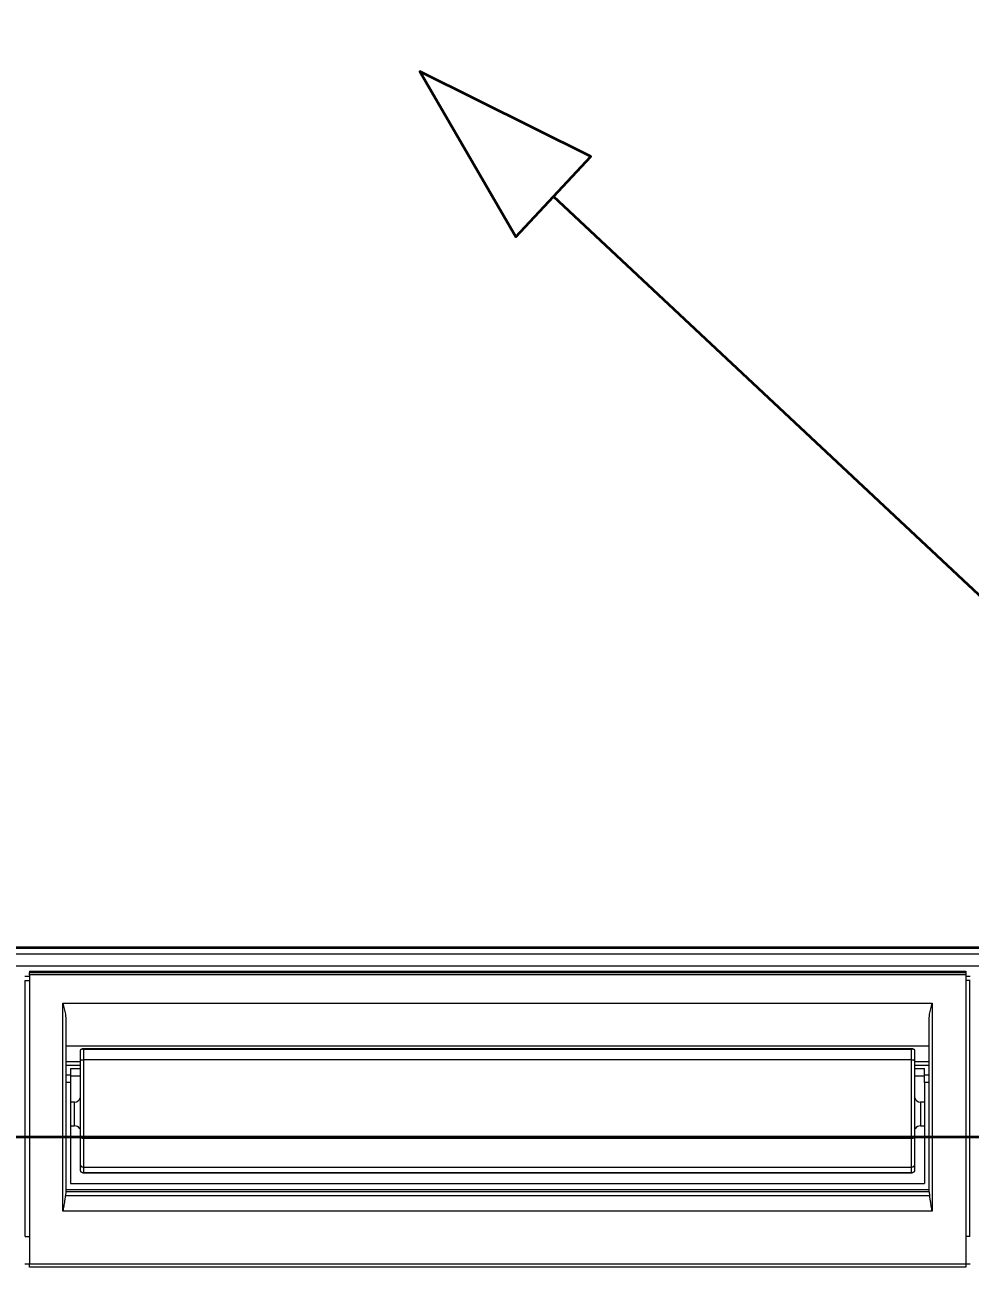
# Model space of a CAD drawing. Header units: metres. Extents: x -101133.8 to -101066.7, y -24899.3 to -24824.7.
# Drawn here: x -101110.2423 to -101109.9324, y -24848.2747 to -24847.8665 of the extents above; entities that cross this region are included whole.
import ezdxf

# ---------------------------------------------------------------- set-up
doc = ezdxf.new("R2010")
doc.units = ezdxf.units.M
doc.header["$LTSCALE"] = 0.2
doc.header["$PDSIZE"] = -5
for name, color, linetype in [('CMT-COTATION DIVERS', 1, 'Continuous'), ('CMT-CVC-CTA1-SOUFFLAGE', 4, 'Continuous'), ('CMT-CVC-MATERIEL', 30, 'Continuous'), ('CMT-PLB-EV-SOUS DALLAGE', 1, 'Continuous')]:
    doc.layers.add(name, color=color, linetype=linetype)
doc.styles.get("Standard").update_dxf_attribs({"font": 'arial.ttf'})
doc.dimstyles.get("Standard").update_dxf_attribs({"dimtxt": 0.18, "dimasz": 0.18, "dimexe": 0.18, "dimexo": 0.0625, "dimgap": 0.09, "dimtad": 0, "dimtih": 1, "dimtoh": 1, "dimdec": 4, "dimzin": 0, "dimdsep": 46, "dimtxsty": 'Standard', "dimcen": 0.09, "dimadec": 0, "dimazin": 0, "dimtfac": 1, "dimtdec": 4, "dimtofl": 0, "dimtmove": 0, "dimatfit": 3, "dimfxl": 1, "dimtolj": 1, "dimtzin": 0, "dimarcsym": 0})

# ---------------------------------------------------------------- blocks, each defined once
blk = doc.blocks.new('Cassette 600x600')
at = {"linetype": 'Continuous', "lineweight": 13}
for p, q in [((-20590.73, -35.19), (-20590.73, 551.21)), ((-20590.33, -35.19), (-20590.33, 551.21)), ((-20588.32, 551.21), (-20588.32, -35.19)), ((-20584.49, -35.19), (-20584.49, 551.21)), ((-20581.03, 413.01), (-20581.03, 411.51)), ((-20579.73, 413.01), (-20579.73, 412.91)), ((-20579.73, 412.91), (-20579.73, 411.51)), ((-20495.73, 412.91), (-20579.73, 412.91)), ((-20495.73, 412.91), (-20495.73, 411.51)), ((-20486.73, 413.01), (-20486.73, 411.51)), ((-20582.73, 104.51), (-20582.73, 411.51)), ((-20582.73, 411.51), (-20582.28, 411.51)), ((-20582.28, 104.51), (-20582.28, 411.51)), ((-20582.28, 411.51), (-20581.56, 411.51)), ((-20581.56, 411.51), (-20581.56, 104.51)), ((-20581.56, 411.51), (-20486.73, 411.51)), ((-20486.73, 411.51), (-20486.73, 104.51)), ((-20486.73, 411.51), (-20485.73, 411.51)), ((-20485.73, 411.51), (-20485.73, 104.51)), ((-20572.22, 115.51), (-20572.22, 400.51)), ((-20572.22, 400.51), (-20504.07, 400.51)), ((-20504.07, 400.51), (-20504.07, 115.51)), ((-20510.98, 399.51), (-20566.63, 399.51)), ((-20558.17, 399.51), (-20558.17, 116.51)), ((-20552.99, 399.51), (-20552.99, 394.71)), ((-20551.83, 399.51), (-20551.83, 394.71)), ((-20550.85, 394.71), (-20550.85, 398.01)), ((-20548.73, 398.01), (-20550.85, 398.01)), ((-20548.73, 398.01), (-20548.73, 399.51)), ((-20546.27, 398.01), (-20548.73, 398.01)), ((-20548.43, 394.71), (-20548.43, 398.01)), ((-20546.27, 399.51), (-20546.27, 398.01)), ((-20546.27, 398.01), (-20513.13, 398.01)), ((-20539.83, 398.01), (-20539.83, 396.71)), ((-20539.83, 396.71), (-20532.03, 396.71)), ((-20532.03, 396.71), (-20532.03, 398.01)), ((-20513.13, 118.01), (-20513.13, 398.01)), ((-20511.13, 116.51), (-20511.13, 399.51)), ((-20509.2, 399.7), (-20510.35, 399.59)), ((-20510.35, 399.59), (-20510.35, 116.42)), ((-20509.2, 116.31), (-20509.2, 399.7)), ((-20557.27, 394.23), (-20557.27, 121.78)), ((-20553.73, 393.71), (-20557.11, 393.71)), ((-20557.11, 393.71), (-20557.11, 122.31)), ((-20556.8, 394.69), (-20556.58, 394.71)), ((-20556.58, 394.71), (-20553.44, 394.71)), ((-20528.03, 393.71), (-20553.73, 393.71)), ((-20553.73, 122.31), (-20553.73, 393.71)), ((-20553.44, 394.71), (-20528.06, 394.71)), ((-20528.06, 394.71), (-20519.13, 394.71)), ((-20528.03, 122.31), (-20528.03, 393.71)), ((-20518.53, 393.71), (-20528.03, 393.71)), ((-20519.13, 394.71), (-20517.53, 394.71)), ((-20518.53, 122.31), (-20518.53, 393.71)), ((-20516.68, 393.71), (-20518.53, 393.71)), ((-20517.53, 394.71), (-20517.35, 394.7)), ((-20516.68, 122.31), (-20516.68, 393.71)), ((-20516.64, 122.04), (-20516.64, 393.97)), ((-20557.11, 122.31), (-20553.73, 122.31)), ((-20556.58, 121.31), (-20556.8, 121.32)), ((-20553.44, 121.31), (-20556.58, 121.31)), ((-20553.73, 122.31), (-20528.03, 122.31)), ((-20528.06, 121.31), (-20553.44, 121.31)), ((-20552.99, 121.31), (-20552.99, 116.51)), ((-20551.83, 121.31), (-20551.83, 116.51)), ((-20550.85, 118.01), (-20550.85, 121.31)), ((-20548.43, 118.01), (-20548.43, 121.31)), ((-20539.83, 119.31), (-20539.83, 118.01)), ((-20532.03, 119.31), (-20539.83, 119.31)), ((-20532.03, 118.01), (-20532.03, 119.31)), ((-20519.13, 121.31), (-20528.06, 121.31)), ((-20528.03, 122.31), (-20518.53, 122.31)), ((-20517.53, 121.31), (-20519.13, 121.31)), ((-20518.53, 122.31), (-20516.68, 122.31)), ((-20517.35, 121.31), (-20517.53, 121.31)), ((-20504.07, 115.51), (-20572.22, 115.51)), ((-20566.63, 116.51), (-20510.98, 116.51)), ((-20550.85, 118.01), (-20548.73, 118.01)), ((-20548.73, 116.51), (-20548.73, 118.01)), ((-20548.73, 118.01), (-20546.27, 118.01)), ((-20546.27, 118.01), (-20513.13, 118.01)), ((-20546.27, 118.01), (-20546.27, 116.51)), ((-20510.35, 116.42), (-20509.2, 116.31)), ((-20582.73, 104.51), (-20582.28, 104.51)), ((-20581.56, 104.51), (-20582.28, 104.51)), ((-20581.56, 104.51), (-20486.73, 104.51)), ((-20581.03, 104.51), (-20581.03, 103.01)), ((-20579.73, 103.11), (-20579.73, 104.51)), ((-20495.73, 103.11), (-20579.73, 103.11)), ((-20579.73, 103.01), (-20579.73, 103.11)), ((-20495.73, 103.11), (-20495.73, 104.51)), ((-20485.73, 104.51), (-20486.73, 104.51)), ((-20486.73, 104.51), (-20486.73, 103.01))]:
    blk.add_line(p, q, dxfattribs=at)
for centre, radius, start, end in [((-20541.83, 396.71), 2, 286.6773, 0), ((-20530.03, 396.71), 2, 180, 239.2042), ((-20536.29, 393.95), 8.27, 358.2687, 5.2085), ((-20541.83, 119.31), 2, 0, 73.2061), ((-20530.03, 119.31), 2, 120.8445, 180), ((-20535.42, 122.06), 7.4, 354.1787, 1.9347)]:
    blk.add_arc(centre, radius, start, end, dxfattribs=at)
for points, knots in [([(-20566.63, 399.51), (-20566.8, 399.52), (-20566.97, 399.53), (-20567.13, 399.54), (-20567.3, 399.55), (-20567.46, 399.57), (-20567.63, 399.58), (-20567.8, 399.6), (-20567.98, 399.61), (-20568.13, 399.63), (-20568.29, 399.65), (-20568.43, 399.66), (-20568.63, 399.69), (-20568.88, 399.73), (-20569.22, 399.79), (-20569.54, 399.85), (-20569.86, 399.91), (-20570.15, 399.98), (-20570.44, 400.05), (-20570.72, 400.12), (-20571, 400.19), (-20571.32, 400.27), (-20571.64, 400.35), (-20572, 400.45), (-20572.19, 400.5), (-20572.19, 400.5), (-20572.2, 400.5), (-20572.2, 400.5), (-20572.2, 400.5), (-20572.2, 400.5), (-20572.2, 400.5), (-20572.21, 400.5), (-20572.21, 400.5), (-20572.21, 400.5), (-20572.21, 400.5), (-20572.21, 400.5), (-20572.22, 400.51)], [0, 0, 0, 0, 1, 1, 1, 2, 2, 2, 3, 3, 3, 4, 4, 4, 5, 5, 5, 6, 6, 6, 7, 7, 7, 8, 8, 8, 9, 9, 9, 10, 10, 10, 11, 11, 11, 12, 12, 12, 12]), ([(-20504.07, 400.51), (-20504.08, 400.5), (-20504.08, 400.5), (-20504.08, 400.5), (-20504.09, 400.5), (-20504.09, 400.5), (-20504.09, 400.5), (-20504.1, 400.5), (-20504.1, 400.5), (-20504.1, 400.5), (-20504.1, 400.5), (-20504.11, 400.5), (-20504.11, 400.5), (-20504.29, 400.47), (-20504.61, 400.41), (-20504.9, 400.36), (-20505.19, 400.31), (-20505.43, 400.27), (-20505.69, 400.22), (-20505.94, 400.18), (-20506.2, 400.14), (-20506.47, 400.09), (-20506.75, 400.05), (-20507.04, 400), (-20507.26, 399.97), (-20507.46, 399.94), (-20507.59, 399.92), (-20507.74, 399.9), (-20507.9, 399.88), (-20508.07, 399.85), (-20508.23, 399.83), (-20508.4, 399.81), (-20508.56, 399.79), (-20508.72, 399.76), (-20508.88, 399.74), (-20509.04, 399.72), (-20509.2, 399.7)], [0, 0, 0, 0, 1, 1, 1, 2, 2, 2, 3, 3, 3, 4, 4, 4, 5, 5, 5, 6, 6, 6, 7, 7, 7, 8, 8, 8, 9, 9, 9, 10, 10, 10, 11, 11, 11, 12, 12, 12, 12]), ([(-20510.35, 399.59), (-20510.38, 399.59), (-20510.41, 399.59), (-20510.43, 399.58), (-20510.46, 399.58), (-20510.48, 399.58), (-20510.51, 399.57), (-20510.54, 399.57), (-20510.56, 399.57), (-20510.59, 399.56), (-20510.61, 399.56), (-20510.64, 399.56), (-20510.66, 399.55), (-20510.68, 399.55), (-20510.71, 399.54), (-20510.73, 399.54), (-20510.75, 399.54), (-20510.77, 399.53), (-20510.8, 399.53), (-20510.82, 399.52), (-20510.84, 399.52), (-20510.86, 399.52), (-20510.88, 399.51), (-20510.9, 399.51), (-20510.91, 399.51), (-20510.92, 399.51), (-20510.92, 399.51), (-20510.93, 399.51), (-20510.94, 399.51), (-20510.94, 399.51), (-20510.95, 399.51), (-20510.95, 399.51), (-20510.96, 399.51), (-20510.97, 399.51), (-20510.97, 399.51), (-20510.98, 399.51), (-20510.98, 399.51)], [0, 0, 0, 0, 1, 1, 1, 2, 2, 2, 3, 3, 3, 4, 4, 4, 5, 5, 5, 6, 6, 6, 7, 7, 7, 8, 8, 8, 9, 9, 9, 10, 10, 10, 11, 11, 11, 12, 12, 12, 12]), ([(-20557.11, 393.71), (-20557.11, 393.71), (-20557.11, 393.71), (-20557.11, 393.71), (-20557.11, 393.71), (-20557.11, 393.71), (-20557.11, 393.71), (-20557.11, 393.71), (-20557.11, 393.71), (-20557.11, 393.71), (-20557.11, 393.71), (-20557.11, 393.71), (-20557.11, 393.71), (-20557.11, 393.71), (-20557.11, 393.72), (-20557.12, 393.72), (-20557.12, 393.73), (-20557.12, 393.73), (-20557.12, 393.74), (-20557.13, 393.74), (-20557.13, 393.74), (-20557.13, 393.75), (-20557.13, 393.75), (-20557.13, 393.76), (-20557.14, 393.76), (-20557.15, 393.78), (-20557.16, 393.82), (-20557.18, 393.85), (-20557.19, 393.88), (-20557.2, 393.91), (-20557.21, 393.94), (-20557.22, 393.97), (-20557.23, 394), (-20557.24, 394.03), (-20557.25, 394.06), (-20557.25, 394.09), (-20557.26, 394.12), (-20557.26, 394.14), (-20557.26, 394.16), (-20557.27, 394.18), (-20557.27, 394.2), (-20557.27, 394.22), (-20557.27, 394.25), (-20557.27, 394.27), (-20557.27, 394.29), (-20557.26, 394.31), (-20557.26, 394.33), (-20557.26, 394.35), (-20557.25, 394.37), (-20557.25, 394.38), (-20557.25, 394.39), (-20557.24, 394.41), (-20557.24, 394.42), (-20557.23, 394.43), (-20557.22, 394.45), (-20557.22, 394.46), (-20557.21, 394.47), (-20557.2, 394.49), (-20557.19, 394.5), (-20557.18, 394.51), (-20557.18, 394.52), (-20557.17, 394.53), (-20557.16, 394.54), (-20557.16, 394.54), (-20557.15, 394.55), (-20557.14, 394.56), (-20557.13, 394.56), (-20557.13, 394.57), (-20557.12, 394.58), (-20557.11, 394.59), (-20557.1, 394.59), (-20557.09, 394.6), (-20557.08, 394.6), (-20557.07, 394.61), (-20557.06, 394.62), (-20557.05, 394.62), (-20557.04, 394.63), (-20557.03, 394.63), (-20557.02, 394.64), (-20557.01, 394.64), (-20557, 394.64), (-20556.99, 394.65), (-20556.98, 394.65), (-20556.96, 394.66), (-20556.95, 394.66), (-20556.94, 394.66), (-20556.93, 394.67), (-20556.92, 394.67), (-20556.9, 394.67), (-20556.89, 394.68), (-20556.88, 394.68), (-20556.87, 394.68), (-20556.85, 394.68), (-20556.84, 394.69), (-20556.83, 394.69), (-20556.81, 394.69), (-20556.8, 394.69)], [0, 0, 0, 0, 1, 1, 1, 2, 2, 2, 3, 3, 3, 4, 4, 4, 5, 5, 5, 6, 6, 6, 7, 7, 7, 8, 8, 8, 9, 9, 9, 10, 10, 10, 11, 11, 11, 12, 12, 12, 13, 13, 13, 14, 14, 14, 15, 15, 15, 16, 16, 16, 17, 17, 17, 18, 18, 18, 19, 19, 19, 20, 20, 20, 21, 21, 21, 22, 22, 22, 23, 23, 23, 24, 24, 24, 25, 25, 25, 26, 26, 26, 27, 27, 27, 28, 28, 28, 29, 29, 29, 30, 30, 30, 31, 31, 31, 32, 32, 32, 32]), ([(-20553.73, 393.71), (-20553.73, 393.73), (-20553.73, 393.76), (-20553.73, 393.79), (-20553.73, 393.82), (-20553.73, 393.85), (-20553.72, 393.87), (-20553.72, 393.9), (-20553.72, 393.93), (-20553.72, 393.96), (-20553.72, 393.98), (-20553.72, 394.01), (-20553.71, 394.04), (-20553.71, 394.06), (-20553.71, 394.09), (-20553.7, 394.11), (-20553.7, 394.14), (-20553.7, 394.17), (-20553.69, 394.19), (-20553.69, 394.21), (-20553.69, 394.24), (-20553.68, 394.26), (-20553.68, 394.29), (-20553.67, 394.31), (-20553.67, 394.33), (-20553.66, 394.35), (-20553.66, 394.37), (-20553.65, 394.39), (-20553.64, 394.41), (-20553.64, 394.43), (-20553.63, 394.45), (-20553.63, 394.47), (-20553.62, 394.49), (-20553.61, 394.51), (-20553.61, 394.52), (-20553.6, 394.54), (-20553.59, 394.55), (-20553.59, 394.57), (-20553.58, 394.58), (-20553.57, 394.59), (-20553.56, 394.61), (-20553.56, 394.62), (-20553.55, 394.63), (-20553.54, 394.64), (-20553.53, 394.65), (-20553.53, 394.66), (-20553.52, 394.67), (-20553.51, 394.68), (-20553.5, 394.68), (-20553.5, 394.68), (-20553.49, 394.69), (-20553.49, 394.69), (-20553.49, 394.69), (-20553.48, 394.69), (-20553.48, 394.7), (-20553.47, 394.7), (-20553.47, 394.7), (-20553.47, 394.7), (-20553.46, 394.7), (-20553.46, 394.7), (-20553.45, 394.7), (-20553.45, 394.7), (-20553.45, 394.7), (-20553.45, 394.7), (-20553.45, 394.7), (-20553.45, 394.7), (-20553.45, 394.7), (-20553.44, 394.7), (-20553.44, 394.7), (-20553.44, 394.7), (-20553.44, 394.7), (-20553.44, 394.71), (-20553.44, 394.71)], [0, 0, 0, 0, 1, 1, 1, 2, 2, 2, 3, 3, 3, 4, 4, 4, 5, 5, 5, 6, 6, 6, 7, 7, 7, 8, 8, 8, 9, 9, 9, 10, 10, 10, 11, 11, 11, 12, 12, 12, 13, 13, 13, 14, 14, 14, 15, 15, 15, 16, 16, 16, 17, 17, 17, 18, 18, 18, 19, 19, 19, 20, 20, 20, 21, 21, 21, 22, 22, 22, 23, 23, 23, 24, 24, 24, 24]), ([(-20518.53, 393.71), (-20518.53, 393.73), (-20518.53, 393.76), (-20518.54, 393.79), (-20518.54, 393.82), (-20518.54, 393.85), (-20518.54, 393.87), (-20518.54, 393.9), (-20518.55, 393.93), (-20518.55, 393.96), (-20518.55, 393.98), (-20518.56, 394.01), (-20518.56, 394.04), (-20518.57, 394.06), (-20518.57, 394.09), (-20518.58, 394.11), (-20518.59, 394.14), (-20518.6, 394.17), (-20518.6, 394.19), (-20518.61, 394.21), (-20518.62, 394.24), (-20518.63, 394.26), (-20518.64, 394.29), (-20518.65, 394.31), (-20518.66, 394.33), (-20518.67, 394.35), (-20518.68, 394.37), (-20518.7, 394.39), (-20518.71, 394.41), (-20518.72, 394.43), (-20518.73, 394.45), (-20518.74, 394.47), (-20518.76, 394.49), (-20518.77, 394.51), (-20518.78, 394.52), (-20518.8, 394.54), (-20518.81, 394.55), (-20518.83, 394.57), (-20518.84, 394.58), (-20518.86, 394.59), (-20518.87, 394.61), (-20518.89, 394.62), (-20518.9, 394.63), (-20518.92, 394.64), (-20518.93, 394.65), (-20518.95, 394.66), (-20518.97, 394.67), (-20518.99, 394.68), (-20519, 394.68), (-20519.01, 394.68), (-20519.02, 394.69), (-20519.02, 394.69), (-20519.03, 394.69), (-20519.04, 394.69), (-20519.05, 394.7), (-20519.06, 394.7), (-20519.07, 394.7), (-20519.07, 394.7), (-20519.08, 394.7), (-20519.09, 394.7), (-20519.1, 394.7), (-20519.1, 394.7), (-20519.11, 394.7), (-20519.11, 394.7), (-20519.11, 394.7), (-20519.11, 394.7), (-20519.12, 394.7), (-20519.12, 394.7), (-20519.12, 394.7), (-20519.12, 394.7), (-20519.13, 394.7), (-20519.13, 394.71), (-20519.13, 394.71)], [0, 0, 0, 0, 1, 1, 1, 2, 2, 2, 3, 3, 3, 4, 4, 4, 5, 5, 5, 6, 6, 6, 7, 7, 7, 8, 8, 8, 9, 9, 9, 10, 10, 10, 11, 11, 11, 12, 12, 12, 13, 13, 13, 14, 14, 14, 15, 15, 15, 16, 16, 16, 17, 17, 17, 18, 18, 18, 19, 19, 19, 20, 20, 20, 21, 21, 21, 22, 22, 22, 23, 23, 23, 24, 24, 24, 24]), ([(-20517.35, 394.7), (-20517.34, 394.69), (-20517.33, 394.69), (-20517.32, 394.69), (-20517.3, 394.69), (-20517.29, 394.69), (-20517.28, 394.68), (-20517.27, 394.68), (-20517.25, 394.68), (-20517.24, 394.68), (-20517.23, 394.67), (-20517.22, 394.67), (-20517.2, 394.67), (-20517.19, 394.67), (-20517.18, 394.66), (-20517.17, 394.66), (-20517.15, 394.66), (-20517.14, 394.65), (-20517.13, 394.65), (-20517.12, 394.64), (-20517.1, 394.64), (-20517.09, 394.63), (-20517.08, 394.63), (-20517.07, 394.62), (-20517.06, 394.62), (-20517.04, 394.61), (-20517.03, 394.61), (-20517.02, 394.6), (-20517.01, 394.59), (-20517, 394.59), (-20516.99, 394.58), (-20516.98, 394.58), (-20516.96, 394.57), (-20516.95, 394.56), (-20516.94, 394.56), (-20516.93, 394.55), (-20516.92, 394.54), (-20516.91, 394.53), (-20516.9, 394.52), (-20516.88, 394.51), (-20516.87, 394.5), (-20516.86, 394.49), (-20516.84, 394.47), (-20516.83, 394.46), (-20516.82, 394.45), (-20516.81, 394.44), (-20516.8, 394.43), (-20516.79, 394.42), (-20516.78, 394.4), (-20516.77, 394.38), (-20516.75, 394.36), (-20516.74, 394.35), (-20516.73, 394.33), (-20516.72, 394.31), (-20516.71, 394.29), (-20516.7, 394.27), (-20516.69, 394.25), (-20516.69, 394.23), (-20516.68, 394.21), (-20516.67, 394.2), (-20516.67, 394.17), (-20516.66, 394.15), (-20516.66, 394.12), (-20516.65, 394.09), (-20516.65, 394.06), (-20516.64, 394.04), (-20516.64, 394.01), (-20516.64, 393.98), (-20516.64, 393.96), (-20516.64, 393.93), (-20516.65, 393.9), (-20516.65, 393.86), (-20516.65, 393.84), (-20516.65, 393.83), (-20516.66, 393.82), (-20516.66, 393.81), (-20516.66, 393.8), (-20516.66, 393.79), (-20516.66, 393.78), (-20516.67, 393.77), (-20516.67, 393.76), (-20516.67, 393.74), (-20516.68, 393.73), (-20516.68, 393.72), (-20516.68, 393.71), (-20516.68, 393.71), (-20516.68, 393.71), (-20516.68, 393.71), (-20516.68, 393.71), (-20516.68, 393.71), (-20516.68, 393.71), (-20516.68, 393.71), (-20516.68, 393.71), (-20516.68, 393.71), (-20516.68, 393.71), (-20516.68, 393.71), (-20516.68, 393.71)], [0, 0, 0, 0, 1, 1, 1, 2, 2, 2, 3, 3, 3, 4, 4, 4, 5, 5, 5, 6, 6, 6, 7, 7, 7, 8, 8, 8, 9, 9, 9, 10, 10, 10, 11, 11, 11, 12, 12, 12, 13, 13, 13, 14, 14, 14, 15, 15, 15, 16, 16, 16, 17, 17, 17, 18, 18, 18, 19, 19, 19, 20, 20, 20, 21, 21, 21, 22, 22, 22, 23, 23, 23, 24, 24, 24, 25, 25, 25, 26, 26, 26, 27, 27, 27, 28, 28, 28, 29, 29, 29, 30, 30, 30, 31, 31, 31, 32, 32, 32, 32]), ([(-20556.8, 121.32), (-20556.81, 121.32), (-20556.83, 121.32), (-20556.84, 121.33), (-20556.85, 121.33), (-20556.87, 121.33), (-20556.88, 121.33), (-20556.89, 121.33), (-20556.9, 121.34), (-20556.92, 121.34), (-20556.93, 121.34), (-20556.94, 121.35), (-20556.95, 121.35), (-20556.96, 121.35), (-20556.98, 121.36), (-20556.99, 121.36), (-20557, 121.37), (-20557.01, 121.37), (-20557.02, 121.37), (-20557.03, 121.38), (-20557.04, 121.38), (-20557.05, 121.39), (-20557.06, 121.4), (-20557.07, 121.4), (-20557.08, 121.41), (-20557.09, 121.41), (-20557.1, 121.42), (-20557.11, 121.43), (-20557.12, 121.43), (-20557.13, 121.44), (-20557.13, 121.45), (-20557.14, 121.45), (-20557.15, 121.46), (-20557.16, 121.47), (-20557.16, 121.47), (-20557.17, 121.48), (-20557.18, 121.49), (-20557.18, 121.5), (-20557.19, 121.51), (-20557.2, 121.53), (-20557.21, 121.54), (-20557.22, 121.55), (-20557.22, 121.56), (-20557.23, 121.58), (-20557.24, 121.59), (-20557.24, 121.6), (-20557.25, 121.62), (-20557.25, 121.63), (-20557.25, 121.64), (-20557.26, 121.66), (-20557.26, 121.68), (-20557.26, 121.7), (-20557.27, 121.72), (-20557.27, 121.74), (-20557.27, 121.76), (-20557.27, 121.79), (-20557.27, 121.81), (-20557.27, 121.83), (-20557.26, 121.85), (-20557.26, 121.87), (-20557.26, 121.89), (-20557.25, 121.92), (-20557.25, 121.95), (-20557.24, 121.98), (-20557.23, 122.01), (-20557.22, 122.04), (-20557.21, 122.07), (-20557.2, 122.1), (-20557.19, 122.13), (-20557.18, 122.16), (-20557.16, 122.19), (-20557.15, 122.23), (-20557.14, 122.25), (-20557.13, 122.25), (-20557.13, 122.26), (-20557.13, 122.26), (-20557.13, 122.27), (-20557.13, 122.27), (-20557.12, 122.27), (-20557.12, 122.28), (-20557.12, 122.28), (-20557.12, 122.29), (-20557.11, 122.29), (-20557.11, 122.3), (-20557.11, 122.3), (-20557.11, 122.3), (-20557.11, 122.3), (-20557.11, 122.3), (-20557.11, 122.3), (-20557.11, 122.3), (-20557.11, 122.3), (-20557.11, 122.3), (-20557.11, 122.3), (-20557.11, 122.3), (-20557.11, 122.3), (-20557.11, 122.3), (-20557.11, 122.31)], [0, 0, 0, 0, 1, 1, 1, 2, 2, 2, 3, 3, 3, 4, 4, 4, 5, 5, 5, 6, 6, 6, 7, 7, 7, 8, 8, 8, 9, 9, 9, 10, 10, 10, 11, 11, 11, 12, 12, 12, 13, 13, 13, 14, 14, 14, 15, 15, 15, 16, 16, 16, 17, 17, 17, 18, 18, 18, 19, 19, 19, 20, 20, 20, 21, 21, 21, 22, 22, 22, 23, 23, 23, 24, 24, 24, 25, 25, 25, 26, 26, 26, 27, 27, 27, 28, 28, 28, 29, 29, 29, 30, 30, 30, 31, 31, 31, 32, 32, 32, 32]), ([(-20553.44, 121.31), (-20553.44, 121.31), (-20553.44, 121.31), (-20553.44, 121.31), (-20553.44, 121.31), (-20553.44, 121.31), (-20553.45, 121.31), (-20553.45, 121.31), (-20553.45, 121.31), (-20553.45, 121.31), (-20553.45, 121.31), (-20553.45, 121.31), (-20553.45, 121.31), (-20553.46, 121.31), (-20553.46, 121.31), (-20553.47, 121.31), (-20553.47, 121.31), (-20553.47, 121.31), (-20553.48, 121.31), (-20553.48, 121.32), (-20553.49, 121.32), (-20553.49, 121.32), (-20553.49, 121.32), (-20553.5, 121.33), (-20553.5, 121.33), (-20553.51, 121.33), (-20553.52, 121.34), (-20553.53, 121.35), (-20553.53, 121.36), (-20553.54, 121.37), (-20553.55, 121.38), (-20553.56, 121.39), (-20553.56, 121.4), (-20553.57, 121.42), (-20553.58, 121.43), (-20553.59, 121.44), (-20553.59, 121.46), (-20553.6, 121.47), (-20553.61, 121.49), (-20553.61, 121.5), (-20553.62, 121.52), (-20553.63, 121.54), (-20553.63, 121.56), (-20553.64, 121.58), (-20553.64, 121.6), (-20553.65, 121.62), (-20553.66, 121.64), (-20553.66, 121.66), (-20553.67, 121.68), (-20553.67, 121.7), (-20553.68, 121.73), (-20553.68, 121.75), (-20553.69, 121.77), (-20553.69, 121.8), (-20553.69, 121.82), (-20553.7, 121.85), (-20553.7, 121.87), (-20553.7, 121.9), (-20553.71, 121.92), (-20553.71, 121.95), (-20553.71, 121.97), (-20553.72, 122), (-20553.72, 122.03), (-20553.72, 122.05), (-20553.72, 122.08), (-20553.72, 122.11), (-20553.72, 122.14), (-20553.73, 122.16), (-20553.73, 122.19), (-20553.73, 122.22), (-20553.73, 122.25), (-20553.73, 122.28), (-20553.73, 122.31)], [0, 0, 0, 0, 1, 1, 1, 2, 2, 2, 3, 3, 3, 4, 4, 4, 5, 5, 5, 6, 6, 6, 7, 7, 7, 8, 8, 8, 9, 9, 9, 10, 10, 10, 11, 11, 11, 12, 12, 12, 13, 13, 13, 14, 14, 14, 15, 15, 15, 16, 16, 16, 17, 17, 17, 18, 18, 18, 19, 19, 19, 20, 20, 20, 21, 21, 21, 22, 22, 22, 23, 23, 23, 24, 24, 24, 24]), ([(-20519.13, 121.31), (-20519.13, 121.31), (-20519.13, 121.31), (-20519.12, 121.31), (-20519.12, 121.31), (-20519.12, 121.31), (-20519.12, 121.31), (-20519.11, 121.31), (-20519.11, 121.31), (-20519.11, 121.31), (-20519.11, 121.31), (-20519.1, 121.31), (-20519.1, 121.31), (-20519.09, 121.31), (-20519.08, 121.31), (-20519.07, 121.31), (-20519.07, 121.31), (-20519.06, 121.31), (-20519.05, 121.31), (-20519.04, 121.32), (-20519.03, 121.32), (-20519.02, 121.32), (-20519.02, 121.32), (-20519.01, 121.33), (-20519, 121.33), (-20518.99, 121.33), (-20518.97, 121.34), (-20518.95, 121.35), (-20518.93, 121.36), (-20518.92, 121.37), (-20518.9, 121.38), (-20518.89, 121.39), (-20518.87, 121.4), (-20518.86, 121.42), (-20518.84, 121.43), (-20518.83, 121.44), (-20518.81, 121.46), (-20518.8, 121.47), (-20518.78, 121.49), (-20518.77, 121.5), (-20518.76, 121.52), (-20518.74, 121.54), (-20518.73, 121.56), (-20518.72, 121.58), (-20518.71, 121.6), (-20518.7, 121.62), (-20518.68, 121.64), (-20518.67, 121.66), (-20518.66, 121.68), (-20518.65, 121.7), (-20518.64, 121.73), (-20518.63, 121.75), (-20518.62, 121.77), (-20518.61, 121.8), (-20518.6, 121.82), (-20518.6, 121.85), (-20518.59, 121.87), (-20518.58, 121.9), (-20518.57, 121.92), (-20518.57, 121.95), (-20518.56, 121.97), (-20518.56, 122), (-20518.55, 122.03), (-20518.55, 122.05), (-20518.55, 122.08), (-20518.54, 122.11), (-20518.54, 122.14), (-20518.54, 122.16), (-20518.54, 122.19), (-20518.54, 122.22), (-20518.53, 122.25), (-20518.53, 122.28), (-20518.53, 122.31)], [0, 0, 0, 0, 1, 1, 1, 2, 2, 2, 3, 3, 3, 4, 4, 4, 5, 5, 5, 6, 6, 6, 7, 7, 7, 8, 8, 8, 9, 9, 9, 10, 10, 10, 11, 11, 11, 12, 12, 12, 13, 13, 13, 14, 14, 14, 15, 15, 15, 16, 16, 16, 17, 17, 17, 18, 18, 18, 19, 19, 19, 20, 20, 20, 21, 21, 21, 22, 22, 22, 23, 23, 23, 24, 24, 24, 24]), ([(-20516.68, 122.31), (-20516.68, 122.3), (-20516.68, 122.3), (-20516.68, 122.3), (-20516.68, 122.3), (-20516.68, 122.3), (-20516.68, 122.3), (-20516.68, 122.3), (-20516.68, 122.3), (-20516.68, 122.3), (-20516.68, 122.3), (-20516.68, 122.3), (-20516.68, 122.3), (-20516.68, 122.29), (-20516.68, 122.28), (-20516.67, 122.27), (-20516.67, 122.26), (-20516.67, 122.25), (-20516.66, 122.23), (-20516.66, 122.22), (-20516.66, 122.21), (-20516.66, 122.2), (-20516.66, 122.19), (-20516.65, 122.18), (-20516.65, 122.17), (-20516.65, 122.15), (-20516.65, 122.11), (-20516.64, 122.08), (-20516.64, 122.05), (-20516.64, 122.03), (-20516.64, 122), (-20516.64, 121.97), (-20516.65, 121.95), (-20516.65, 121.92), (-20516.66, 121.89), (-20516.66, 121.86), (-20516.67, 121.84), (-20516.67, 121.81), (-20516.68, 121.8), (-20516.69, 121.78), (-20516.69, 121.76), (-20516.7, 121.74), (-20516.71, 121.72), (-20516.72, 121.7), (-20516.73, 121.68), (-20516.74, 121.66), (-20516.75, 121.65), (-20516.77, 121.63), (-20516.78, 121.61), (-20516.79, 121.59), (-20516.8, 121.58), (-20516.81, 121.57), (-20516.82, 121.56), (-20516.83, 121.55), (-20516.84, 121.54), (-20516.86, 121.52), (-20516.87, 121.51), (-20516.88, 121.5), (-20516.9, 121.49), (-20516.91, 121.48), (-20516.92, 121.47), (-20516.93, 121.46), (-20516.94, 121.45), (-20516.95, 121.45), (-20516.96, 121.44), (-20516.98, 121.43), (-20516.99, 121.43), (-20517, 121.42), (-20517.01, 121.42), (-20517.02, 121.41), (-20517.03, 121.4), (-20517.04, 121.4), (-20517.06, 121.39), (-20517.07, 121.39), (-20517.08, 121.38), (-20517.09, 121.38), (-20517.1, 121.37), (-20517.12, 121.37), (-20517.13, 121.36), (-20517.14, 121.36), (-20517.15, 121.36), (-20517.17, 121.35), (-20517.18, 121.35), (-20517.19, 121.34), (-20517.2, 121.34), (-20517.22, 121.34), (-20517.23, 121.34), (-20517.24, 121.33), (-20517.25, 121.33), (-20517.27, 121.33), (-20517.28, 121.33), (-20517.29, 121.32), (-20517.3, 121.32), (-20517.32, 121.32), (-20517.33, 121.32), (-20517.34, 121.32), (-20517.35, 121.31)], [0, 0, 0, 0, 1, 1, 1, 2, 2, 2, 3, 3, 3, 4, 4, 4, 5, 5, 5, 6, 6, 6, 7, 7, 7, 8, 8, 8, 9, 9, 9, 10, 10, 10, 11, 11, 11, 12, 12, 12, 13, 13, 13, 14, 14, 14, 15, 15, 15, 16, 16, 16, 17, 17, 17, 18, 18, 18, 19, 19, 19, 20, 20, 20, 21, 21, 21, 22, 22, 22, 23, 23, 23, 24, 24, 24, 25, 25, 25, 26, 26, 26, 27, 27, 27, 28, 28, 28, 29, 29, 29, 30, 30, 30, 31, 31, 31, 32, 32, 32, 32]), ([(-20572.22, 115.51), (-20572.21, 115.51), (-20572.21, 115.51), (-20572.21, 115.51), (-20572.21, 115.51), (-20572.21, 115.51), (-20572.2, 115.51), (-20572.2, 115.51), (-20572.2, 115.51), (-20572.2, 115.51), (-20572.2, 115.51), (-20572.19, 115.51), (-20572.19, 115.51), (-20572, 115.56), (-20571.64, 115.66), (-20571.32, 115.74), (-20571, 115.82), (-20570.72, 115.89), (-20570.44, 115.96), (-20570.15, 116.03), (-20569.86, 116.1), (-20569.54, 116.16), (-20569.22, 116.22), (-20568.88, 116.28), (-20568.63, 116.32), (-20568.43, 116.35), (-20568.29, 116.36), (-20568.13, 116.38), (-20567.98, 116.4), (-20567.8, 116.41), (-20567.63, 116.43), (-20567.46, 116.44), (-20567.3, 116.46), (-20567.13, 116.47), (-20566.97, 116.48), (-20566.8, 116.49), (-20566.63, 116.51)], [0, 0, 0, 0, 1, 1, 1, 2, 2, 2, 3, 3, 3, 4, 4, 4, 5, 5, 5, 6, 6, 6, 7, 7, 7, 8, 8, 8, 9, 9, 9, 10, 10, 10, 11, 11, 11, 12, 12, 12, 12]), ([(-20510.98, 116.51), (-20510.97, 116.5), (-20510.95, 116.5), (-20510.94, 116.5), (-20510.92, 116.5), (-20510.9, 116.5), (-20510.89, 116.49), (-20510.87, 116.49), (-20510.85, 116.49), (-20510.83, 116.49), (-20510.81, 116.48), (-20510.79, 116.48), (-20510.77, 116.48), (-20510.75, 116.47), (-20510.73, 116.47), (-20510.71, 116.47), (-20510.69, 116.46), (-20510.67, 116.46), (-20510.65, 116.46), (-20510.62, 116.45), (-20510.6, 116.45), (-20510.57, 116.44), (-20510.55, 116.44), (-20510.52, 116.43), (-20510.5, 116.43), (-20510.49, 116.43), (-20510.48, 116.43), (-20510.46, 116.43), (-20510.45, 116.43), (-20510.44, 116.43), (-20510.43, 116.42), (-20510.41, 116.42), (-20510.4, 116.42), (-20510.39, 116.42), (-20510.38, 116.42), (-20510.36, 116.42), (-20510.35, 116.42)], [0, 0, 0, 0, 1, 1, 1, 2, 2, 2, 3, 3, 3, 4, 4, 4, 5, 5, 5, 6, 6, 6, 7, 7, 7, 8, 8, 8, 9, 9, 9, 10, 10, 10, 11, 11, 11, 12, 12, 12, 12]), ([(-20509.2, 116.31), (-20509.04, 116.29), (-20508.88, 116.27), (-20508.72, 116.25), (-20508.56, 116.22), (-20508.4, 116.2), (-20508.23, 116.18), (-20508.07, 116.16), (-20507.9, 116.13), (-20507.74, 116.11), (-20507.59, 116.09), (-20507.46, 116.07), (-20507.26, 116.04), (-20507.04, 116.01), (-20506.75, 115.96), (-20506.47, 115.92), (-20506.2, 115.87), (-20505.94, 115.83), (-20505.69, 115.79), (-20505.43, 115.74), (-20505.19, 115.7), (-20504.9, 115.65), (-20504.61, 115.6), (-20504.29, 115.54), (-20504.11, 115.51), (-20504.11, 115.51), (-20504.1, 115.51), (-20504.1, 115.51), (-20504.1, 115.51), (-20504.1, 115.51), (-20504.09, 115.51), (-20504.09, 115.51), (-20504.09, 115.51), (-20504.08, 115.51), (-20504.08, 115.51), (-20504.08, 115.51), (-20504.07, 115.51)], [0, 0, 0, 0, 1, 1, 1, 2, 2, 2, 3, 3, 3, 4, 4, 4, 5, 5, 5, 6, 6, 6, 7, 7, 7, 8, 8, 8, 9, 9, 9, 10, 10, 10, 11, 11, 11, 12, 12, 12, 12])]:
    blk.add_open_spline(points, degree=3, knots=knots, dxfattribs=at)
blk = doc.blocks.new('COT-45')
at = {"color": 0}
for p, q in [((0, -1), (0, 1)), ((-1, 0), (1, 0))]:
    blk.add_line(p, q, dxfattribs=at)
at = {"color": 0, "const_width": 0.4}
blk.add_lwpolyline([(-0.442, -0.442), (0.442, 0.442)], dxfattribs=at)
blk = doc.blocks.new('*D117')
at = {"layer": 'CMT-COTATION DIVERS', "color": 0, "lineweight": -2}
for p, q in [((-101111.62331, -24847.28014), (-101111.62331, -24847.25476)), ((-101106.09932, -24848.56773), (-101106.09932, -24847.25476)), ((-101111.59831, -24847.30476), (-101106.12432, -24847.30476))]:
    blk.add_line(p, q, dxfattribs=at)
at = {"layer": 'Defpoints', "color": 0, "lineweight": 15}
for p in [(-101106.09932, -24847.30476), (-101111.62331, -24847.31014), (-101106.09932, -24848.59773)]:
    blk.add_point(p, dxfattribs=at)
at = {"layer": 'CMT-COTATION DIVERS', "color": 0, "lineweight": -2, "xscale": 0.025, "yscale": 0.025, "zscale": 0.025, "rotation": 180}
blk.add_blockref('COT-45', (-101111.62331, -24847.30476), dxfattribs=at)
at = {"layer": 'CMT-COTATION DIVERS', "color": 0, "lineweight": -2, "xscale": 0.025, "yscale": 0.025, "zscale": 0.025}
blk.add_blockref('COT-45', (-101106.09932, -24847.30476), dxfattribs=at)
at = {"layer": 'CMT-COTATION DIVERS', "color": 0, "lineweight": 15, "insert": (-101108.86131, -24847.22897), "char_height": 0.075, "attachment_point": 5}
blk.add_mtext('\\A1;552', dxfattribs=at)

msp = doc.modelspace()

# ---------------------------------------------------------------- linework, layer by layer
at = {"layer": 'CMT-CVC-CTA1-SOUFFLAGE', "linetype": 'Continuous', "lineweight": 35}
msp.add_lwpolyline([(-101109.91568, -24848.06626), (-101110.06899, -24847.92274), (-101110.05669, -24847.9096), (-101110.11279, -24847.88174), (-101110.08129, -24847.93589), (-101110.06899, -24847.92274)], dxfattribs=at)
at = {"layer": 'CMT-PLB-EV-SOUS DALLAGE', "lineweight": 35}
msp.add_line((-101106.34802, -24848.23119), (-101112.80784, -24848.23119), dxfattribs=at)

# ---------------------------------------------------------------- block references
at = {"layer": 'CMT-CVC-MATERIEL', "xscale": 0.001, "yscale": 0.001, "zscale": 0.001, "rotation": 270}
msp.add_blockref('Cassette 600x600', (-101110.34531, -24868.75947), dxfattribs=at)

# ---------------------------------------------------------------- dimensions: what is measured, and where the dimension line sits
at = {"layer": 'CMT-COTATION DIVERS', "lineweight": 15}
dim = msp.add_linear_dim(base=(-101106.09932, -24847.30476), p1=(-101111.62331, -24847.31014), p2=(-101106.09932, -24848.59773), dimstyle='Standard', override={"dimscale": 0.05, "dimtxt": 1.5, "dimasz": 0.5, "dimexe": 1, "dimexo": 0.6, "dimgap": 0.75, "dimtad": 1, "dimtih": 0, "dimtoh": 0, "dimdec": 0, "dimlfac": 100, "dimblk": 'COT-45', "dimcen": 0, "dimadec": 2, "dimazin": 2, "dimtdec": 2, "dimtix": 1, "dimtmove": 1, "dimfrac": 1}, dxfattribs=at)
dim.commit()
dim.dimension.update_dxf_attribs({"geometry": '*D117', "text_midpoint": (-101108.86131, -24847.22897)})

doc.saveas('drawing.dxf')
